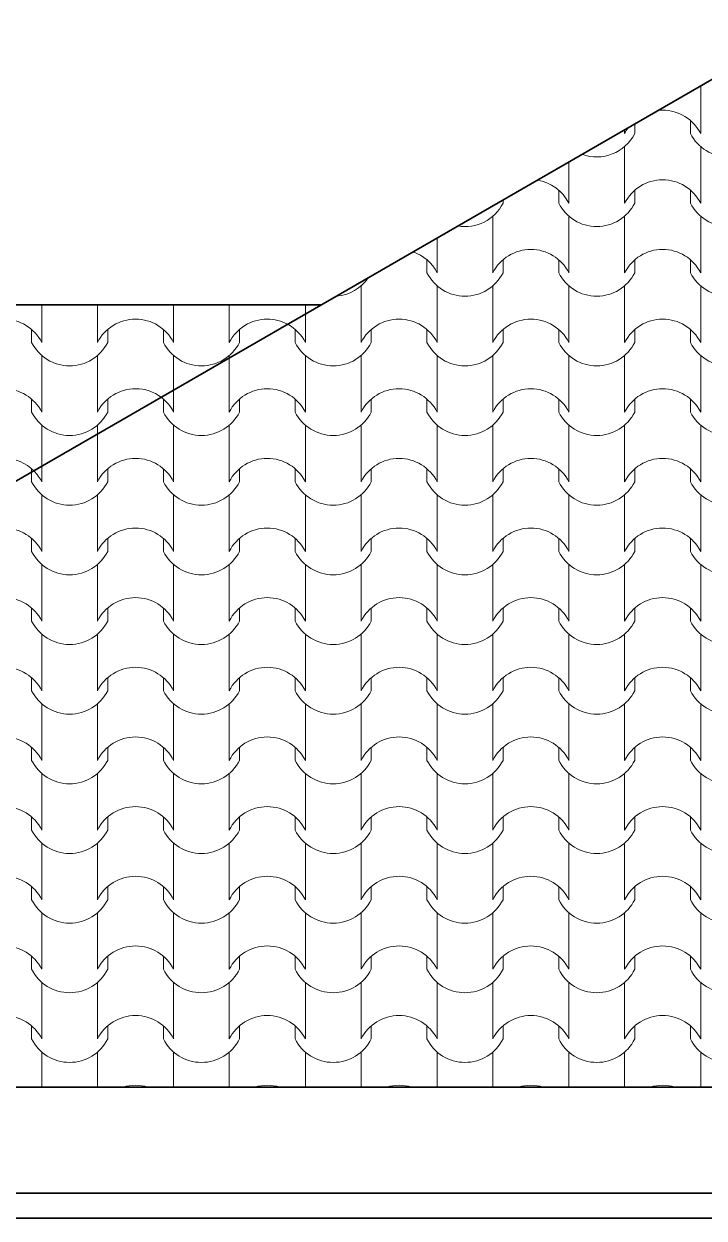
# Model space of a CAD drawing. Header units: millimetres. Extents: x 102766 to 172228, y -127504 to -81044.
# Drawn here: x 125499 to 126968, y -91702 to -89124 of the extents above; entities that cross this region are included whole.
import ezdxf

# ---------------------------------------------------------------- set-up
doc = ezdxf.new("R2010")
doc.units = ezdxf.units.MM
doc.header["$MEASUREMENT"] = 0
doc.layers.add('2D Drafting - General_Pen_No__105', color=7, linetype='Continuous', lineweight=13, true_color=0xcae6ff)
doc.layers.add('2D Drafting - General_Pen_No__82', color=7, linetype='Continuous', lineweight=20, true_color=0xaaaaaa)
doc.layers.add('Shell - Roof_Pen_No__21', color=7, linetype='Continuous', lineweight=35)
doc.layers.add('Structural - Bearing_Pen_No__21', color=7, linetype='Continuous', lineweight=35)

# ---------------------------------------------------------------- blocks, each defined once
blk = doc.blocks.new('*X12')
at = {"layer": '2D Drafting - General_Pen_No__82', "linetype": 'Continuous'}
for p, q in [((126960.2, -89257.6), (126960.2, -89299.6)), ((126960.2, -89299.6), (126960.2, -89360.6)), ((126818, -89339.7), (126818, -89360.6)), ((126938.2, -89332.6), (126938.2, -89360.6)), ((126796, -89352.4), (126796, -89360.6)), ((126796, -89389), (126796, -89450)), ((126960.2, -89389), (126960.2, -89450)), ((126675.7, -89421.8), (126675.7, -89450)), ((126675.7, -89450), (126675.7, -89510.9)), ((126796, -89450), (126796, -89510.9)), ((126960.2, -89450), (126960.2, -89510.9)), ((126653.7, -89482.9), (126653.7, -89510.9)), ((126818, -89482.9), (126818, -89510.9)), ((126938.2, -89482.9), (126938.2, -89510.9)), ((126533.5, -89503.9), (126533.5, -89510.9)), ((126511.5, -89539.3), (126511.5, -89600.3)), ((126675.7, -89539.3), (126675.7, -89600.3)), ((126796, -89539.3), (126796, -89600.3)), ((126960.2, -89539.3), (126960.2, -89600.3)), ((126391.2, -89586.1), (126391.2, -89600.3)), ((126391.2, -89600.3), (126391.2, -89661.3)), ((126511.5, -89600.3), (126511.5, -89661.3)), ((126675.7, -89600.3), (126675.7, -89661.3)), ((126796, -89600.3), (126796, -89661.3)), ((126960.2, -89600.3), (126960.2, -89661.3)), ((126369.2, -89633.3), (126369.2, -89661.3)), ((126533.5, -89633.3), (126533.5, -89661.3)), ((126653.7, -89633.3), (126653.7, -89661.3)), ((126818, -89633.3), (126818, -89661.3)), ((126938.2, -89633.3), (126938.2, -89661.3)), ((126227, -89689.7), (126227, -89750.6)), ((126391.2, -89689.7), (126391.2, -89750.6)), ((126511.5, -89689.7), (126511.5, -89750.6)), ((126675.7, -89689.7), (126675.7, -89750.6)), ((126796, -89689.7), (126796, -89750.6)), ((126960.2, -89689.7), (126960.2, -89750.6)), ((126106.8, -89750.3), (126106.8, -89750.6)), ((126106.8, -89750.6), (126106.8, -89811.6)), ((126227, -89750.6), (126227, -89811.6)), ((126391.2, -89750.6), (126391.2, -89811.6)), ((126511.5, -89750.6), (126511.5, -89811.6)), ((126675.7, -89750.6), (126675.7, -89811.6)), ((126796, -89750.6), (126796, -89811.6)), ((126960.2, -89750.6), (126960.2, -89811.6)), ((126084.8, -89783.6), (126084.8, -89811.6)), ((126249, -89783.6), (126249, -89811.6)), ((126369.2, -89783.6), (126369.2, -89811.6)), ((126533.5, -89783.6), (126533.5, -89811.6)), ((126653.7, -89783.6), (126653.7, -89811.6)), ((126818, -89783.6), (126818, -89811.6)), ((126938.2, -89783.6), (126938.2, -89811.6)), ((125942.5, -89845.1), (125942.5, -89901)), ((126106.8, -89840), (126106.8, -89901)), ((126227, -89840), (126227, -89901)), ((126391.2, -89840), (126391.2, -89901)), ((126511.5, -89840), (126511.5, -89901)), ((126675.7, -89840), (126675.7, -89901)), ((126796, -89840), (126796, -89901)), ((126960.2, -89840), (126960.2, -89901)), ((125942.5, -89901), (125942.5, -89962)), ((126106.8, -89901), (126106.8, -89962)), ((126227, -89901), (126227, -89962)), ((126391.2, -89901), (126391.2, -89962)), ((126511.5, -89901), (126511.5, -89962)), ((126675.7, -89901), (126675.7, -89962)), ((126796, -89901), (126796, -89962)), ((126960.2, -89901), (126960.2, -89962)), ((125822.3, -89914.6), (125822.3, -89962)), ((125800.3, -89933.9), (125800.3, -89962)), ((125964.5, -89933.9), (125964.5, -89962)), ((126084.8, -89933.9), (126084.8, -89962)), ((126249, -89933.9), (126249, -89962)), ((126369.2, -89933.9), (126369.2, -89962)), ((126533.5, -89933.9), (126533.5, -89962)), ((126653.7, -89933.9), (126653.7, -89962)), ((126818, -89933.9), (126818, -89962)), ((126938.2, -89933.9), (126938.2, -89962)), ((125658, -90009.4), (125658, -90051.3)), ((125822.3, -89990.4), (125822.3, -90051.3)), ((125942.5, -89990.4), (125942.5, -90051.3)), ((126106.8, -89990.4), (126106.8, -90051.3)), ((126227, -89990.4), (126227, -90051.3)), ((126391.2, -89990.4), (126391.2, -90051.3)), ((126511.5, -89990.4), (126511.5, -90051.3)), ((126675.7, -89990.4), (126675.7, -90051.3)), ((126796, -89990.4), (126796, -90051.3)), ((126960.2, -89990.4), (126960.2, -90051.3)), ((125658, -90051.3), (125658, -90112.3)), ((125822.3, -90051.3), (125822.3, -90112.3)), ((125942.5, -90051.3), (125942.5, -90112.3)), ((126106.8, -90051.3), (126106.8, -90112.3)), ((126227, -90051.3), (126227, -90112.3)), ((126391.2, -90051.3), (126391.2, -90112.3)), ((126511.5, -90051.3), (126511.5, -90112.3)), ((126675.7, -90051.3), (126675.7, -90112.3)), ((126796, -90051.3), (126796, -90112.3)), ((126960.2, -90051.3), (126960.2, -90112.3)), ((125537.8, -90078.8), (125537.8, -90112.3)), ((125680, -90084.3), (125680, -90112.3)), ((125800.3, -90084.3), (125800.3, -90112.3)), ((125964.5, -90084.3), (125964.5, -90112.3)), ((126084.8, -90084.3), (126084.8, -90112.3)), ((126249, -90084.3), (126249, -90112.3)), ((126369.2, -90084.3), (126369.2, -90112.3)), ((126533.5, -90084.3), (126533.5, -90112.3)), ((126653.7, -90084.3), (126653.7, -90112.3)), ((126818, -90084.3), (126818, -90112.3)), ((126938.2, -90084.3), (126938.2, -90112.3)), ((125515.8, -90091.5), (125515.8, -90112.3)), ((125537.8, -90140.7), (125537.8, -90201.7)), ((125658, -90140.7), (125658, -90201.7)), ((125822.3, -90140.7), (125822.3, -90201.7)), ((125942.5, -90140.7), (125942.5, -90201.7)), ((126106.8, -90140.7), (126106.8, -90201.7)), ((126227, -90140.7), (126227, -90201.7)), ((126391.2, -90140.7), (126391.2, -90201.7)), ((126511.5, -90140.7), (126511.5, -90201.7)), ((126675.7, -90140.7), (126675.7, -90201.7)), ((126796, -90140.7), (126796, -90201.7)), ((126960.2, -90140.7), (126960.2, -90201.7)), ((125537.8, -90201.7), (125537.8, -90262.6)), ((125658, -90201.7), (125658, -90262.6)), ((125822.3, -90201.7), (125822.3, -90262.6)), ((125942.5, -90201.7), (125942.5, -90262.6)), ((126106.8, -90201.7), (126106.8, -90262.6)), ((126227, -90201.7), (126227, -90262.6)), ((126391.2, -90201.7), (126391.2, -90262.6)), ((126511.5, -90201.7), (126511.5, -90262.6)), ((126675.7, -90201.7), (126675.7, -90262.6)), ((126796, -90201.7), (126796, -90262.6)), ((126960.2, -90201.7), (126960.2, -90262.6)), ((125515.8, -90234.6), (125515.8, -90262.6)), ((125680, -90234.6), (125680, -90262.6)), ((125800.3, -90234.6), (125800.3, -90262.6)), ((125964.5, -90234.6), (125964.5, -90262.6)), ((126084.8, -90234.6), (126084.8, -90262.6)), ((126249, -90234.6), (126249, -90262.6)), ((126369.2, -90234.6), (126369.2, -90262.6)), ((126533.5, -90234.6), (126533.5, -90262.6)), ((126653.7, -90234.6), (126653.7, -90262.6)), ((126818, -90234.6), (126818, -90262.6)), ((126938.2, -90234.6), (126938.2, -90262.6)), ((125537.8, -90291), (125537.8, -90352)), ((125658, -90291), (125658, -90352)), ((125822.3, -90291), (125822.3, -90352)), ((125942.5, -90291), (125942.5, -90352)), ((126106.8, -90291), (126106.8, -90352)), ((126227, -90291), (126227, -90352)), ((126391.2, -90291), (126391.2, -90352)), ((126511.5, -90291), (126511.5, -90352)), ((126675.7, -90291), (126675.7, -90352)), ((126796, -90291), (126796, -90352)), ((126960.2, -90291), (126960.2, -90352)), ((125537.8, -90352), (125537.8, -90413)), ((125658, -90352), (125658, -90413)), ((125822.3, -90352), (125822.3, -90413)), ((125942.5, -90352), (125942.5, -90413)), ((126106.8, -90352), (126106.8, -90413)), ((126227, -90352), (126227, -90413)), ((126391.2, -90352), (126391.2, -90413)), ((126511.5, -90352), (126511.5, -90413)), ((126675.7, -90352), (126675.7, -90413)), ((126796, -90352), (126796, -90413)), ((126960.2, -90352), (126960.2, -90413)), ((125515.8, -90384.9), (125515.8, -90413)), ((125680, -90384.9), (125680, -90413)), ((125800.3, -90384.9), (125800.3, -90413)), ((125964.5, -90384.9), (125964.5, -90413)), ((126084.8, -90384.9), (126084.8, -90413)), ((126249, -90384.9), (126249, -90413)), ((126369.2, -90384.9), (126369.2, -90413)), ((126533.5, -90384.9), (126533.5, -90413)), ((126653.7, -90384.9), (126653.7, -90413)), ((126818, -90384.9), (126818, -90413)), ((126938.2, -90384.9), (126938.2, -90413)), ((125537.8, -90441.4), (125537.8, -90502.3)), ((125658, -90441.4), (125658, -90502.3)), ((125822.3, -90441.4), (125822.3, -90502.3)), ((125942.5, -90441.4), (125942.5, -90502.3)), ((126106.8, -90441.4), (126106.8, -90502.3)), ((126227, -90441.4), (126227, -90502.3)), ((126391.2, -90441.4), (126391.2, -90502.3)), ((126511.5, -90441.4), (126511.5, -90502.3)), ((126675.7, -90441.4), (126675.7, -90502.3)), ((126796, -90441.4), (126796, -90502.3)), ((126960.2, -90441.4), (126960.2, -90502.3)), ((125537.8, -90502.3), (125537.8, -90563.3)), ((125658, -90502.3), (125658, -90563.3)), ((125822.3, -90502.3), (125822.3, -90563.3)), ((125942.5, -90502.3), (125942.5, -90563.3)), ((126106.8, -90502.3), (126106.8, -90563.3)), ((126227, -90502.3), (126227, -90563.3)), ((126391.2, -90502.3), (126391.2, -90563.3)), ((126511.5, -90502.3), (126511.5, -90563.3)), ((126675.7, -90502.3), (126675.7, -90563.3)), ((126796, -90502.3), (126796, -90563.3)), ((126960.2, -90502.3), (126960.2, -90563.3)), ((125515.8, -90535.3), (125515.8, -90563.3)), ((125680, -90535.3), (125680, -90563.3)), ((125800.3, -90535.3), (125800.3, -90563.3)), ((125964.5, -90535.3), (125964.5, -90563.3)), ((126084.8, -90535.3), (126084.8, -90563.3)), ((126249, -90535.3), (126249, -90563.3)), ((126369.2, -90535.3), (126369.2, -90563.3)), ((126533.5, -90535.3), (126533.5, -90563.3)), ((126653.7, -90535.3), (126653.7, -90563.3)), ((126818, -90535.3), (126818, -90563.3)), ((126938.2, -90535.3), (126938.2, -90563.3)), ((125537.8, -90591.7), (125537.8, -90652.7)), ((125658, -90591.7), (125658, -90652.7)), ((125822.3, -90591.7), (125822.3, -90652.7)), ((125942.5, -90591.7), (125942.5, -90652.7)), ((126106.8, -90591.7), (126106.8, -90652.7)), ((126227, -90591.7), (126227, -90652.7)), ((126391.2, -90591.7), (126391.2, -90652.7)), ((126511.5, -90591.7), (126511.5, -90652.7)), ((126675.7, -90591.7), (126675.7, -90652.7)), ((126796, -90591.7), (126796, -90652.7)), ((126960.2, -90591.7), (126960.2, -90652.7)), ((125537.8, -90652.7), (125537.8, -90713.6)), ((125658, -90652.7), (125658, -90713.6)), ((125822.3, -90652.7), (125822.3, -90713.6)), ((125942.5, -90652.7), (125942.5, -90713.6)), ((126106.8, -90652.7), (126106.8, -90713.6)), ((126227, -90652.7), (126227, -90713.6)), ((126391.2, -90652.7), (126391.2, -90713.6)), ((126511.5, -90652.7), (126511.5, -90713.6)), ((126675.7, -90652.7), (126675.7, -90713.6)), ((126796, -90652.7), (126796, -90713.6)), ((126960.2, -90652.7), (126960.2, -90713.6)), ((125515.8, -90685.6), (125515.8, -90713.6)), ((125680, -90685.6), (125680, -90713.6)), ((125800.3, -90685.6), (125800.3, -90713.6)), ((125964.5, -90685.6), (125964.5, -90713.6)), ((126084.8, -90685.6), (126084.8, -90713.6)), ((126249, -90685.6), (126249, -90713.6)), ((126369.2, -90685.6), (126369.2, -90713.6)), ((126533.5, -90685.6), (126533.5, -90713.6)), ((126653.7, -90685.6), (126653.7, -90713.6)), ((126818, -90685.6), (126818, -90713.6)), ((126938.2, -90685.6), (126938.2, -90713.6)), ((125537.8, -90742), (125537.8, -90803)), ((125658, -90742), (125658, -90803)), ((125822.3, -90742), (125822.3, -90803)), ((125942.5, -90742), (125942.5, -90803)), ((126106.8, -90742), (126106.8, -90803)), ((126227, -90742), (126227, -90803)), ((126391.2, -90742), (126391.2, -90803)), ((126511.5, -90742), (126511.5, -90803)), ((126675.7, -90742), (126675.7, -90803)), ((126796, -90742), (126796, -90803)), ((126960.2, -90742), (126960.2, -90803)), ((125537.8, -90803), (125537.8, -90864)), ((125658, -90803), (125658, -90864)), ((125822.3, -90803), (125822.3, -90864)), ((125942.5, -90803), (125942.5, -90864)), ((126106.8, -90803), (126106.8, -90864)), ((126227, -90803), (126227, -90864)), ((126391.2, -90803), (126391.2, -90864)), ((126511.5, -90803), (126511.5, -90864)), ((126675.7, -90803), (126675.7, -90864)), ((126796, -90803), (126796, -90864)), ((126960.2, -90803), (126960.2, -90864)), ((125515.8, -90835.9), (125515.8, -90864)), ((125680, -90835.9), (125680, -90864)), ((125800.3, -90835.9), (125800.3, -90864)), ((125964.5, -90835.9), (125964.5, -90864)), ((126084.8, -90835.9), (126084.8, -90864)), ((126249, -90835.9), (126249, -90864)), ((126369.2, -90835.9), (126369.2, -90864)), ((126533.5, -90835.9), (126533.5, -90864)), ((126653.7, -90835.9), (126653.7, -90864)), ((126818, -90835.9), (126818, -90864)), ((126938.2, -90835.9), (126938.2, -90864)), ((125537.8, -90892.4), (125537.8, -90953.3)), ((125658, -90892.4), (125658, -90953.3)), ((125822.3, -90892.4), (125822.3, -90953.3)), ((125942.5, -90892.4), (125942.5, -90953.3)), ((126106.8, -90892.4), (126106.8, -90953.3)), ((126227, -90892.4), (126227, -90953.3)), ((126391.2, -90892.4), (126391.2, -90953.3)), ((126511.5, -90892.4), (126511.5, -90953.3)), ((126675.7, -90892.4), (126675.7, -90953.3)), ((126796, -90892.4), (126796, -90953.3)), ((126960.2, -90892.4), (126960.2, -90953.3)), ((125537.8, -90953.3), (125537.8, -91014.3)), ((125658, -90953.3), (125658, -91014.3)), ((125822.3, -90953.3), (125822.3, -91014.3)), ((125942.5, -90953.3), (125942.5, -91014.3)), ((126106.8, -90953.3), (126106.8, -91014.3)), ((126227, -90953.3), (126227, -91014.3)), ((126391.2, -90953.3), (126391.2, -91014.3)), ((126511.5, -90953.3), (126511.5, -91014.3)), ((126675.7, -90953.3), (126675.7, -91014.3)), ((126796, -90953.3), (126796, -91014.3)), ((126960.2, -90953.3), (126960.2, -91014.3)), ((125515.8, -90986.3), (125515.8, -91014.3)), ((125680, -90986.3), (125680, -91014.3)), ((125800.3, -90986.3), (125800.3, -91014.3)), ((125964.5, -90986.3), (125964.5, -91014.3)), ((126084.8, -90986.3), (126084.8, -91014.3)), ((126249, -90986.3), (126249, -91014.3)), ((126369.2, -90986.3), (126369.2, -91014.3)), ((126533.5, -90986.3), (126533.5, -91014.3)), ((126653.7, -90986.3), (126653.7, -91014.3)), ((126818, -90986.3), (126818, -91014.3)), ((126938.2, -90986.3), (126938.2, -91014.3)), ((125537.8, -91042.7), (125537.8, -91103.7)), ((125658, -91042.7), (125658, -91103.7)), ((125822.3, -91042.7), (125822.3, -91103.7)), ((125942.5, -91042.7), (125942.5, -91103.7)), ((126106.8, -91042.7), (126106.8, -91103.7)), ((126227, -91042.7), (126227, -91103.7)), ((126391.2, -91042.7), (126391.2, -91103.7)), ((126511.5, -91042.7), (126511.5, -91103.7)), ((126675.7, -91042.7), (126675.7, -91103.7)), ((126796, -91042.7), (126796, -91103.7)), ((126960.2, -91042.7), (126960.2, -91103.7)), ((125537.8, -91103.7), (125537.8, -91164.6)), ((125658, -91103.7), (125658, -91164.6)), ((125822.3, -91103.7), (125822.3, -91164.6)), ((125942.5, -91103.7), (125942.5, -91164.6)), ((126106.8, -91103.7), (126106.8, -91164.6)), ((126227, -91103.7), (126227, -91164.6)), ((126391.2, -91103.7), (126391.2, -91164.6)), ((126511.5, -91103.7), (126511.5, -91164.6)), ((126675.7, -91103.7), (126675.7, -91164.6)), ((126796, -91103.7), (126796, -91164.6)), ((126960.2, -91103.7), (126960.2, -91164.6)), ((125515.8, -91136.6), (125515.8, -91164.6)), ((125680, -91136.6), (125680, -91164.6)), ((125800.3, -91136.6), (125800.3, -91164.6)), ((125964.5, -91136.6), (125964.5, -91164.6)), ((126084.8, -91136.6), (126084.8, -91164.6)), ((126249, -91136.6), (126249, -91164.6)), ((126369.2, -91136.6), (126369.2, -91164.6)), ((126533.5, -91136.6), (126533.5, -91164.6)), ((126653.7, -91136.6), (126653.7, -91164.6)), ((126818, -91136.6), (126818, -91164.6)), ((126938.2, -91136.6), (126938.2, -91164.6)), ((125537.8, -91193), (125537.8, -91254)), ((125658, -91193), (125658, -91254)), ((125822.3, -91193), (125822.3, -91254)), ((125942.5, -91193), (125942.5, -91254)), ((126106.8, -91193), (126106.8, -91254)), ((126227, -91193), (126227, -91254)), ((126391.2, -91193), (126391.2, -91254)), ((126511.5, -91193), (126511.5, -91254)), ((126675.7, -91193), (126675.7, -91254)), ((126796, -91193), (126796, -91254)), ((126960.2, -91193), (126960.2, -91254)), ((125537.8, -91254), (125537.8, -91315)), ((125658, -91254), (125658, -91315)), ((125822.3, -91254), (125822.3, -91315)), ((125942.5, -91254), (125942.5, -91315)), ((126106.8, -91254), (126106.8, -91315)), ((126227, -91254), (126227, -91315)), ((126391.2, -91254), (126391.2, -91315)), ((126511.5, -91254), (126511.5, -91315)), ((126675.7, -91254), (126675.7, -91315)), ((126796, -91254), (126796, -91315)), ((126960.2, -91254), (126960.2, -91315)), ((125515.8, -91286.9), (125515.8, -91315)), ((125680, -91286.9), (125680, -91315)), ((125800.3, -91286.9), (125800.3, -91315)), ((125964.5, -91286.9), (125964.5, -91315)), ((126084.8, -91286.9), (126084.8, -91315)), ((126249, -91286.9), (126249, -91315)), ((126369.2, -91286.9), (126369.2, -91315)), ((126533.5, -91286.9), (126533.5, -91315)), ((126653.7, -91286.9), (126653.7, -91315)), ((126818, -91286.9), (126818, -91315)), ((126938.2, -91286.9), (126938.2, -91315)), ((125537.8, -91343.4), (125537.8, -91404.3)), ((125658, -91343.4), (125658, -91404.3)), ((125822.3, -91343.4), (125822.3, -91404.3)), ((125942.5, -91343.4), (125942.5, -91404.3)), ((126106.8, -91343.4), (126106.8, -91404.3)), ((126227, -91343.4), (126227, -91404.3)), ((126391.2, -91343.4), (126391.2, -91404.3)), ((126511.5, -91343.4), (126511.5, -91404.3)), ((126675.7, -91343.4), (126675.7, -91404.3)), ((126796, -91343.4), (126796, -91404.3)), ((126960.2, -91343.4), (126960.2, -91404.3)), ((125537.8, -91404.3), (125537.8, -91418.8)), ((125658, -91404.3), (125658, -91418.8)), ((125822.3, -91404.3), (125822.3, -91418.8)), ((125942.5, -91404.3), (125942.5, -91418.8)), ((126106.8, -91404.3), (126106.8, -91418.8)), ((126227, -91404.3), (126227, -91418.8)), ((126391.2, -91404.3), (126391.2, -91418.8)), ((126511.5, -91404.3), (126511.5, -91418.8)), ((126675.7, -91404.3), (126675.7, -91418.8)), ((126796, -91404.3), (126796, -91418.8)), ((126960.2, -91404.3), (126960.2, -91418.8))]:
    blk.add_line(p, q, dxfattribs=at)
for centre, radius, start, end in [((126878.4, -89402.6), 92.5, 90.1705, 96.2687), ((126877.8, -89402.6), 92.5, 26.9885, 89.8295), ((126735.8, -89319.3), 91.9, 249.7048, 333.2956), ((126878.4, -89402.6), 92.5, 143.7313, 153.0115), ((127020.3, -89319.3), 91.9, 206.7044, 333.2956), ((126593.3, -89552.9), 92.5, 26.9885, 81.4628), ((126878.4, -89552.9), 92.5, 90.1705, 153.0115), ((126877.8, -89552.9), 92.5, 26.9885, 89.8295), ((126451.4, -89469.6), 91.9, 260.3413, 333.2956), ((126735.8, -89469.6), 91.9, 206.7044, 333.2956), ((127020.3, -89469.6), 91.9, 206.7044, 333.2956), ((126308.8, -89703.2), 92.5, 26.9885, 70.6881), ((126593.9, -89703.2), 92.5, 90.1705, 153.0115), ((126593.3, -89703.2), 92.5, 26.9885, 89.8295), ((126878.4, -89703.2), 92.5, 90.1705, 153.0115), ((126877.8, -89703.2), 92.5, 26.9885, 89.8295), ((126166.9, -89620), 91.9, 274.2751, 325.7249), ((126451.4, -89620), 91.9, 206.7044, 333.2956), ((126735.8, -89620), 91.9, 206.7044, 333.2956), ((127020.3, -89620), 91.9, 206.7044, 333.2956), ((126024.4, -89853.6), 92.5, 26.9885, 61.4448), ((126309.4, -89853.6), 92.5, 90.1705, 153.0115), ((126308.8, -89853.6), 92.5, 26.9885, 89.8295), ((126593.9, -89853.6), 92.5, 90.1705, 153.0115), ((126593.3, -89853.6), 92.5, 26.9885, 89.8295), ((126878.4, -89853.6), 92.5, 90.1705, 153.0115), ((126877.8, -89853.6), 92.5, 26.9885, 89.8295), ((126166.9, -89770.3), 91.9, 206.7044, 333.2956), ((126451.4, -89770.3), 91.9, 206.7044, 333.2956), ((126735.8, -89770.3), 91.9, 206.7044, 333.2956), ((127020.3, -89770.3), 91.9, 206.7044, 333.2956), ((125739.9, -90003.9), 92.5, 26.9885, 53.0425), ((126024.9, -90003.9), 92.5, 90.1705, 153.0115), ((126024.4, -90003.9), 92.5, 26.9885, 89.8295), ((126309.4, -90003.9), 92.5, 90.1705, 153.0115), ((126308.8, -90003.9), 92.5, 26.9885, 89.8295), ((126593.9, -90003.9), 92.5, 90.1705, 153.0115), ((126593.3, -90003.9), 92.5, 26.9885, 89.8295), ((126878.4, -90003.9), 92.5, 90.1705, 153.0115), ((126877.8, -90003.9), 92.5, 26.9885, 89.8295), ((125882.4, -89920.6), 91.9, 206.7044, 333.2956), ((126166.9, -89920.6), 91.9, 206.7044, 333.2956), ((126451.4, -89920.6), 91.9, 206.7044, 333.2956), ((126735.8, -89920.6), 91.9, 206.7044, 333.2956), ((127020.3, -89920.6), 91.9, 206.7044, 333.2956), ((125740.4, -90154.3), 92.5, 90.1705, 153.0115), ((125739.9, -90154.3), 92.5, 26.9885, 89.8295), ((126024.9, -90154.3), 92.5, 90.1705, 153.0115), ((126024.4, -90154.3), 92.5, 26.9885, 89.8295), ((126309.4, -90154.3), 92.5, 90.1705, 153.0115), ((126308.8, -90154.3), 92.5, 26.9885, 89.8295), ((126593.9, -90154.3), 92.5, 90.1705, 153.0115), ((126593.3, -90154.3), 92.5, 26.9885, 89.8295), ((126878.4, -90154.3), 92.5, 90.1705, 153.0115), ((126877.8, -90154.3), 92.5, 26.9885, 89.8295), ((125597.9, -90071), 91.9, 206.7044, 333.2956), ((125455.4, -90154.3), 92.5, 26.9885, 45.1383), ((125882.4, -90071), 91.9, 206.7044, 333.2956), ((126166.9, -90071), 91.9, 206.7044, 333.2956), ((126451.4, -90071), 91.9, 206.7044, 333.2956), ((126735.8, -90071), 91.9, 206.7044, 333.2956), ((127020.3, -90071), 91.9, 206.7044, 333.2956), ((125455.4, -90304.6), 92.5, 26.9885, 89.8295), ((125740.4, -90304.6), 92.5, 90.1705, 153.0115), ((125739.9, -90304.6), 92.5, 26.9885, 89.8295), ((126024.9, -90304.6), 92.5, 90.1705, 153.0115), ((126024.4, -90304.6), 92.5, 26.9885, 89.8295), ((126309.4, -90304.6), 92.5, 90.1705, 153.0115), ((126308.8, -90304.6), 92.5, 26.9885, 89.8295), ((126593.9, -90304.6), 92.5, 90.1705, 153.0115), ((126593.3, -90304.6), 92.5, 26.9885, 89.8295), ((126878.4, -90304.6), 92.5, 90.1705, 153.0115), ((126877.8, -90304.6), 92.5, 26.9885, 89.8295), ((125597.9, -90221.3), 91.9, 206.7044, 333.2956), ((125882.4, -90221.3), 91.9, 206.7044, 333.2956), ((126166.9, -90221.3), 91.9, 206.7044, 333.2956), ((126451.4, -90221.3), 91.9, 206.7044, 333.2956), ((126735.8, -90221.3), 91.9, 206.7044, 333.2956), ((127020.3, -90221.3), 91.9, 206.7044, 333.2956), ((125455.4, -90454.9), 92.5, 26.9885, 89.8295), ((125740.4, -90454.9), 92.5, 90.1705, 153.0115), ((125739.9, -90454.9), 92.5, 26.9885, 89.8295), ((126024.9, -90454.9), 92.5, 90.1705, 153.0115), ((126024.4, -90454.9), 92.5, 26.9885, 89.8295), ((126309.4, -90454.9), 92.5, 90.1705, 153.0115), ((126308.8, -90454.9), 92.5, 26.9885, 89.8295), ((126593.9, -90454.9), 92.5, 90.1705, 153.0115), ((126593.3, -90454.9), 92.5, 26.9885, 89.8295), ((126878.4, -90454.9), 92.5, 90.1705, 153.0115), ((126877.8, -90454.9), 92.5, 26.9885, 89.8295), ((125597.9, -90371.7), 91.9, 206.7044, 333.2956), ((125882.4, -90371.7), 91.9, 206.7044, 333.2956), ((126166.9, -90371.7), 91.9, 206.7044, 333.2956), ((126451.4, -90371.7), 91.9, 206.7044, 333.2956), ((126735.8, -90371.7), 91.9, 206.7044, 333.2956), ((127020.3, -90371.7), 91.9, 206.7044, 333.2956), ((125455.4, -90605.3), 92.5, 26.9885, 89.8295), ((125740.4, -90605.3), 92.5, 90.1705, 153.0115), ((125739.9, -90605.3), 92.5, 26.9885, 89.8295), ((126024.9, -90605.3), 92.5, 90.1705, 153.0115), ((126024.4, -90605.3), 92.5, 26.9885, 89.8295), ((126309.4, -90605.3), 92.5, 90.1705, 153.0115), ((126308.8, -90605.3), 92.5, 26.9885, 89.8295), ((126593.9, -90605.3), 92.5, 90.1705, 153.0115), ((126593.3, -90605.3), 92.5, 26.9885, 89.8295), ((126878.4, -90605.3), 92.5, 90.1705, 153.0115), ((126877.8, -90605.3), 92.5, 26.9885, 89.8295), ((125597.9, -90522), 91.9, 206.7044, 333.2956), ((125882.4, -90522), 91.9, 206.7044, 333.2956), ((126166.9, -90522), 91.9, 206.7044, 333.2956), ((126451.4, -90522), 91.9, 206.7044, 333.2956), ((126735.8, -90522), 91.9, 206.7044, 333.2956), ((127020.3, -90522), 91.9, 206.7044, 333.2956), ((125455.4, -90755.6), 92.5, 26.9885, 89.8295), ((125740.4, -90755.6), 92.5, 90.1705, 153.0115), ((125739.9, -90755.6), 92.5, 26.9885, 89.8295), ((126024.9, -90755.6), 92.5, 90.1705, 153.0115), ((126024.4, -90755.6), 92.5, 26.9885, 89.8295), ((126309.4, -90755.6), 92.5, 90.1705, 153.0115), ((126308.8, -90755.6), 92.5, 26.9885, 89.8295), ((126593.9, -90755.6), 92.5, 90.1705, 153.0115), ((126593.3, -90755.6), 92.5, 26.9885, 89.8295), ((126878.4, -90755.6), 92.5, 90.1705, 153.0115), ((126877.8, -90755.6), 92.5, 26.9885, 89.8295), ((125597.9, -90672.3), 91.9, 206.7044, 333.2956), ((125882.4, -90672.3), 91.9, 206.7044, 333.2956), ((126166.9, -90672.3), 91.9, 206.7044, 333.2956), ((126451.4, -90672.3), 91.9, 206.7044, 333.2956), ((126735.8, -90672.3), 91.9, 206.7044, 333.2956), ((127020.3, -90672.3), 91.9, 206.7044, 333.2956), ((125455.4, -90905.9), 92.5, 26.9885, 89.8295), ((125740.4, -90905.9), 92.5, 90.1705, 153.0115), ((125739.9, -90905.9), 92.5, 26.9885, 89.8295), ((126024.9, -90905.9), 92.5, 90.1705, 153.0115), ((126024.4, -90905.9), 92.5, 26.9885, 89.8295), ((126309.4, -90905.9), 92.5, 90.1705, 153.0115), ((126308.8, -90905.9), 92.5, 26.9885, 89.8295), ((126593.9, -90905.9), 92.5, 90.1705, 153.0115), ((126593.3, -90905.9), 92.5, 26.9885, 89.8295), ((126878.4, -90905.9), 92.5, 90.1705, 153.0115), ((126877.8, -90905.9), 92.5, 26.9885, 89.8295), ((125597.9, -90822.7), 91.9, 206.7044, 333.2956), ((125882.4, -90822.7), 91.9, 206.7044, 333.2956), ((126166.9, -90822.7), 91.9, 206.7044, 333.2956), ((126451.4, -90822.7), 91.9, 206.7044, 333.2956), ((126735.8, -90822.7), 91.9, 206.7044, 333.2956), ((127020.3, -90822.7), 91.9, 206.7044, 333.2956), ((125455.4, -91056.3), 92.5, 26.9885, 89.8295), ((125740.4, -91056.3), 92.5, 90.1705, 153.0115), ((125739.9, -91056.3), 92.5, 26.9885, 89.8295), ((126024.9, -91056.3), 92.5, 90.1705, 153.0115), ((126024.4, -91056.3), 92.5, 26.9885, 89.8295), ((126309.4, -91056.3), 92.5, 90.1705, 153.0115), ((126308.8, -91056.3), 92.5, 26.9885, 89.8295), ((126593.9, -91056.3), 92.5, 90.1705, 153.0115), ((126593.3, -91056.3), 92.5, 26.9885, 89.8295), ((126878.4, -91056.3), 92.5, 90.1705, 153.0115), ((126877.8, -91056.3), 92.5, 26.9885, 89.8295), ((125597.9, -90973), 91.9, 206.7044, 333.2956), ((125882.4, -90973), 91.9, 206.7044, 333.2956), ((126166.9, -90973), 91.9, 206.7044, 333.2956), ((126451.4, -90973), 91.9, 206.7044, 333.2956), ((126735.8, -90973), 91.9, 206.7044, 333.2956), ((127020.3, -90973), 91.9, 206.7044, 333.2956), ((125455.4, -91206.6), 92.5, 26.9885, 89.8295), ((125740.4, -91206.6), 92.5, 90.1705, 153.0115), ((125739.9, -91206.6), 92.5, 26.9885, 89.8295), ((126024.9, -91206.6), 92.5, 90.1705, 153.0115), ((126024.4, -91206.6), 92.5, 26.9885, 89.8295), ((126309.4, -91206.6), 92.5, 90.1705, 153.0115), ((126308.8, -91206.6), 92.5, 26.9885, 89.8295), ((126593.9, -91206.6), 92.5, 90.1705, 153.0115), ((126593.3, -91206.6), 92.5, 26.9885, 89.8295), ((126878.4, -91206.6), 92.5, 90.1705, 153.0115), ((126877.8, -91206.6), 92.5, 26.9885, 89.8295), ((125597.9, -91123.3), 91.9, 206.7044, 333.2956), ((125882.4, -91123.3), 91.9, 206.7044, 333.2956), ((126166.9, -91123.3), 91.9, 206.7044, 333.2956), ((126451.4, -91123.3), 91.9, 206.7044, 333.2956), ((126735.8, -91123.3), 91.9, 206.7044, 333.2956), ((127020.3, -91123.3), 91.9, 206.7044, 333.2956), ((125455.4, -91356.9), 92.5, 26.9885, 89.8295), ((125740.4, -91356.9), 92.5, 90.1705, 153.0115), ((125739.9, -91356.9), 92.5, 26.9885, 89.8295), ((126024.9, -91356.9), 92.5, 90.1705, 153.0115), ((126024.4, -91356.9), 92.5, 26.9885, 89.8295), ((126309.4, -91356.9), 92.5, 90.1705, 153.0115), ((126308.8, -91356.9), 92.5, 26.9885, 89.8295), ((126593.9, -91356.9), 92.5, 90.1705, 153.0115), ((126593.3, -91356.9), 92.5, 26.9885, 89.8295), ((126878.4, -91356.9), 92.5, 90.1705, 153.0115), ((126877.8, -91356.9), 92.5, 26.9885, 89.8295), ((125597.9, -91273.7), 91.9, 206.7044, 333.2956), ((125882.4, -91273.7), 91.9, 206.7044, 333.2956), ((126166.9, -91273.7), 91.9, 206.7044, 333.2956), ((126451.4, -91273.7), 91.9, 206.7044, 333.2956), ((126735.8, -91273.7), 91.9, 206.7044, 333.2956), ((127020.3, -91273.7), 91.9, 206.7044, 333.2956), ((125740.4, -91507.3), 92.5, 90.1705, 106.969), ((125739.9, -91507.3), 92.5, 73.031, 89.8295), ((126024.9, -91507.3), 92.5, 90.1705, 106.969), ((126024.4, -91507.3), 92.5, 73.031, 89.8295), ((126309.4, -91507.3), 92.5, 90.1705, 106.969), ((126308.8, -91507.3), 92.5, 73.031, 89.8295), ((126593.9, -91507.3), 92.5, 90.1705, 106.969), ((126593.3, -91507.3), 92.5, 73.031, 89.8295), ((126878.4, -91507.3), 92.5, 90.1705, 106.969), ((126877.8, -91507.3), 92.5, 73.031, 89.8295)]:
    blk.add_arc(centre, radius, start, end, dxfattribs=at)
blk = doc.blocks.new('Fill_6')
at = {"layer": '2D Drafting - General_Pen_No__105', "linetype": 'Continuous'}
for p, q in [((127191.6, -89124), (123216.8, -91418.8)), ((123216.8, -91418.8), (132617.3, -91418.8))]:
    blk.add_line(p, q, dxfattribs=at)
at = {"layer": '2D Drafting - General_Pen_No__82', "linetype": 'Continuous'}
blk.add_blockref('*X12', (0, 0), dxfattribs=at)
blk = doc.blocks.new('*X14')
at = {"layer": '2D Drafting - General_Pen_No__82', "linetype": 'Continuous'}
for p, q in [((125537.8, -89730.2), (125537.8, -89750.6)), ((125537.8, -89750.6), (125537.8, -89811.6)), ((125658, -89730.2), (125658, -89750.6)), ((125658, -89750.6), (125658, -89811.6)), ((125822.3, -89730.2), (125822.3, -89750.6)), ((125822.3, -89750.6), (125822.3, -89811.6)), ((125942.5, -89730.2), (125942.5, -89750.6)), ((125942.5, -89750.6), (125942.5, -89811.6)), ((126106.8, -89730.2), (126106.8, -89750.3)), ((125515.8, -89783.6), (125515.8, -89811.6)), ((125680, -89783.6), (125680, -89811.6)), ((125800.3, -89783.6), (125800.3, -89811.6)), ((125964.5, -89783.6), (125964.5, -89811.6)), ((125537.8, -89840), (125537.8, -89901)), ((125658, -89840), (125658, -89901)), ((125822.3, -89840), (125822.3, -89901)), ((125942.5, -89840), (125942.5, -89845.1)), ((125537.8, -89901), (125537.8, -89962)), ((125658, -89901), (125658, -89962)), ((125822.3, -89901), (125822.3, -89914.6)), ((125515.8, -89933.9), (125515.8, -89962)), ((125680, -89933.9), (125680, -89962)), ((125537.8, -89990.4), (125537.8, -90051.3)), ((125658, -89990.4), (125658, -90009.4)), ((125537.8, -90051.3), (125537.8, -90078.8)), ((125515.8, -90084.3), (125515.8, -90091.5))]:
    blk.add_line(p, q, dxfattribs=at)
for centre, radius, start, end in [((125455.4, -89853.6), 92.5, 26.9885, 89.8295), ((125740.4, -89853.6), 92.5, 90.1705, 153.0115), ((125739.9, -89853.6), 92.5, 26.9885, 89.8295), ((126024.9, -89853.6), 92.5, 90.1705, 153.0115), ((126024.4, -89853.6), 92.5, 61.4448, 89.8295), ((125597.9, -89770.3), 91.9, 206.7044, 333.2956), ((125882.4, -89770.3), 91.9, 206.7044, 333.2956), ((125455.4, -90003.9), 92.5, 26.9885, 89.8295), ((125740.4, -90003.9), 92.5, 90.1705, 153.0115), ((125739.9, -90003.9), 92.5, 53.0425, 89.8295), ((125597.9, -89920.6), 91.9, 206.7044, 333.2956), ((125455.4, -90154.3), 92.5, 45.1383, 89.8295)]:
    blk.add_arc(centre, radius, start, end, dxfattribs=at)
blk = doc.blocks.new('Fill_7')
at = {"layer": '2D Drafting - General_Pen_No__105', "linetype": 'Continuous'}
for p, q in [((123216.8, -91418.8), (126141.6, -89730.2)), ((126141.6, -89730.2), (124691.6, -89730.2))]:
    blk.add_line(p, q, dxfattribs=at)
at = {"layer": '2D Drafting - General_Pen_No__82', "linetype": 'Continuous'}
blk.add_blockref('*X14', (0, 0), dxfattribs=at)

msp = doc.modelspace()

# ---------------------------------------------------------------- linework, layer by layer
at = {"layer": 'Shell - Roof_Pen_No__21', "linetype": 'Continuous'}
for p, q in [((127191.6, -89124), (123216.8, -91418.8)), ((124691.6, -89730.2), (126141.6, -89730.2)), ((123216.8, -91418.8), (132617.3, -91418.8)), ((132617.3, -91648), (123216.8, -91648))]:
    msp.add_line(p, q, dxfattribs=at)
at = {"layer": 'Structural - Bearing_Pen_No__21', "linetype": 'Continuous'}
msp.add_line((134466.8, -91701.6), (122366.8, -91701.6), dxfattribs=at)

# ---------------------------------------------------------------- block references
at = {"layer": '2D Drafting - General_Pen_No__82', "linetype": 'Continuous'}
for name in ['Fill_6', 'Fill_7']:
    msp.add_blockref(name, (0, 0), dxfattribs=at)

doc.saveas('drawing.dxf')
